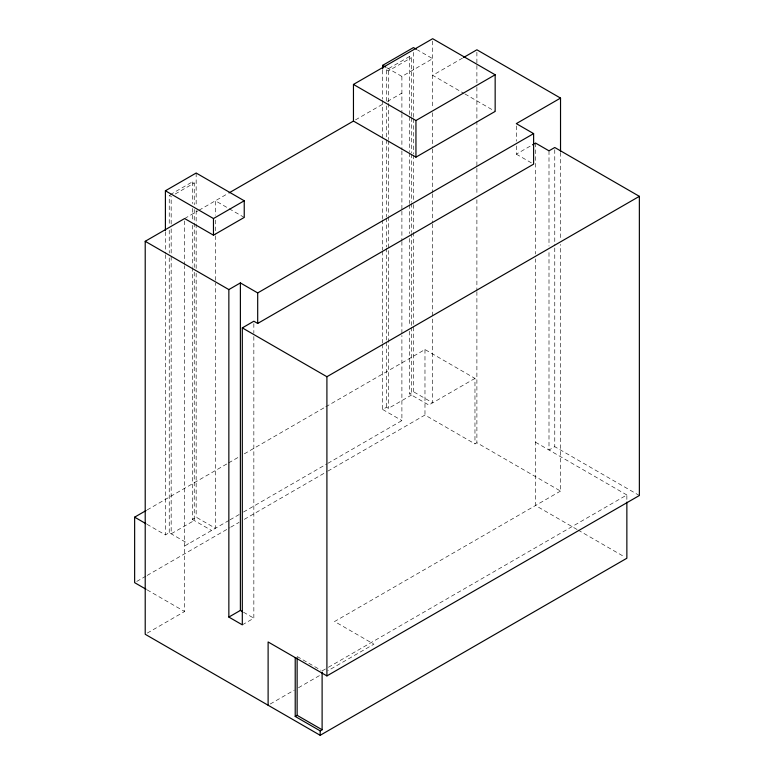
<?xml version="1.0" encoding="UTF-8"?>
<svg xmlns="http://www.w3.org/2000/svg" width="774" height="774" viewBox="0 0 774 774"><rect width="100%" height="100%" fill="white"/><g stroke="black" fill="none" stroke-linecap="round" stroke-linejoin="round"><path stroke-width="0.58" stroke-dasharray="3.87 2.9" d="M170.251 194.651L192.32 181.909L194.245 183.012L194.245 204.713M386.516 101.123L386.516 69.786L409.591 56.463L411.516 57.576L411.516 116.632M175.176 194.022L194.245 183.012M386.516 69.786L388.442 70.898L411.516 57.576M386.719 67.677L401.899 76.442L432.666 58.679L417.486 49.923M184.628 218.539L197.96 210.838M198.986 210.247L227.943 193.529M355.518 119.873L383.343 103.813M387.474 101.433L401.899 93.093M462.494 58.118L432.666 75.33L463.907 93.373M516.306 145.938L516.306 154.152L531.486 145.386M147.166 509.931L227.585 463.5M228.63 462.891L239.069 456.863M244.294 453.854L324.712 407.424M325.757 406.814L424.974 349.538L474.965 378.399L474.965 443.899L476.89 442.786L560.531 491.074L560.531 244.4M146.944 524.269L165.404 534.921L169.245 532.706L188.469 543.803M192.32 267.475L192.32 519.383L196.161 517.158L215.395 528.265L215.395 282.955M382.675 344.275L382.675 409.485L386.516 407.259L388.442 408.372L411.516 395.05L411.516 327.557M409.591 331.262L409.591 393.937L413.442 391.721L432.666 402.819L432.666 317.021M184.628 546.028L228.94 520.447M229.975 519.838L239.36 514.429M243.52 512.02L326.88 463.897M327.924 463.297L401.899 420.582L401.899 335.432M474.965 378.399L428.825 405.044L409.591 393.937M136.727 581.458L146.122 576.03M147.166 575.421L229.675 527.791M230.72 527.191L239.069 522.363M244.294 519.344L326.802 471.714M327.847 471.114L424.974 415.038L474.965 443.899M147.283 633.084L184.628 611.518L184.628 265.666M242.31 624.841L253.843 618.184L253.843 334.503M639.363 495.515L554.764 446.675L548.998 450.004L548.998 250.95M560.531 491.074L334.6 621.512L373.871 644.181L327.799 670.777M322.11 670.913L327.344 667.894M328.389 667.285L626.863 494.963L626.863 500.933M270.213 704.03L294.294 690.127M298.483 687.709L320.465 675.015M464.951 93.973L495.157 111.417M516.306 154.152L531.574 162.966M244.236 217.426L215.395 200.776L215.395 215.278M535.531 442.235L626.863 494.963M382.675 409.485L401.899 420.582M577.046 529.474L535.531 505.509L535.531 258.864M578.091 530.074L624.792 557.038M192.32 519.383L211.544 530.48M243.491 612.205L253.843 618.184M297.129 656.497L321.065 670.313M147.137 589.875L184.628 611.518M560.531 152.507L560.531 239.563M554.764 149.711L554.764 245.61M554.764 247.961L554.764 446.675M548.998 150.824L548.998 246.122M535.531 143.055L535.531 254.036M516.306 125.968L516.306 141.236M476.89 52.216L476.89 64.31M476.89 65.519L476.89 86.078M476.89 87.288L476.89 167.097M476.89 168.306L476.89 194.903M476.89 199.74L476.89 290.434M476.89 291.634L476.89 442.786M432.666 41.051L432.666 107.963M432.666 112.791L432.666 147.844M432.666 149.053L432.666 192.552M432.666 193.761L432.666 222.767M432.666 223.976L432.666 315.811M424.974 349.538L424.974 415.038M413.442 52.409L413.442 117.619M413.442 118.828L413.442 153.842M413.442 155.052L413.442 199.731M413.442 204.559L413.442 231.126M413.442 232.326L413.442 391.721M411.516 117.832L411.516 152.788M411.516 153.997L411.516 202.208M411.516 203.407L411.516 232.335M411.516 233.545L411.516 326.347M409.591 56.463L409.591 115.52M409.591 116.729L409.591 151.675M409.591 152.884L409.591 203.504M409.591 204.713L409.591 233.642M409.591 238.46L409.591 326.444M401.899 76.442L401.899 112.385M401.899 113.594L401.899 149.759M401.899 150.969L401.899 210.044M401.899 211.254L401.899 240.182M401.899 241.391L401.899 334.223M388.442 70.898L388.442 102.226M388.442 103.435L388.442 139.591M388.442 140.8L388.442 215.53M388.442 216.73L388.442 408.372M386.516 105.941L386.516 138.488M386.516 139.688L386.516 216.826M386.516 218.036L386.516 246.964M386.516 248.164L386.516 340.976M386.516 342.176L386.516 407.259M382.675 70.173L382.675 99.149M382.675 100.359L382.675 218.694M382.675 219.903L382.675 250.089M382.675 251.298L382.675 343.066M253.843 323.638L253.843 333.294M215.395 220.116L215.395 234.609M215.395 235.818L215.395 281.746M196.161 173.028L196.161 205.623M196.161 210.46L196.161 268.414M196.161 273.251L196.161 517.158M194.245 209.531L194.245 267.388M194.245 272.206L194.245 520.496L171.17 533.818L171.17 255.391M192.32 181.909L192.32 203.601M192.32 208.419L192.32 220.474M192.32 225.292L192.32 266.275M184.628 220.958L184.628 264.456M171.17 224.054L171.17 196.335L169.245 195.222L169.245 225.36M171.17 228.881L171.17 254.191M169.245 230.178L169.245 253.079M169.245 257.897L169.245 532.706M165.404 231.813L165.404 253.533M165.404 254.743L165.404 534.921"/><path stroke-width="1.16" d="M165.404 230.604L165.404 190.781L196.161 173.028L244.236 200.776L244.236 217.426L213.469 235.19L184.628 218.539L145.212 241.294L145.212 634.283L320.184 735.3L626.863 558.238L626.863 502.123M382.675 68.963L382.675 65.345L413.442 47.582L416.47 49.333M353.457 121.063L353.457 84.434L432.666 38.7L495.157 74.778L495.157 111.417L415.948 157.141L353.457 121.063L228.988 192.929M463.52 57.518L476.89 49.797L560.531 98.095L560.531 151.298M165.404 190.781L213.469 218.539L244.236 200.776M353.457 84.434L415.948 120.512L495.157 74.778M228.852 289.582L240.385 282.926L257.694 292.92L533.615 133.612L533.615 164.146L257.694 323.445L253.843 321.22L242.31 327.886L242.31 624.841L228.852 617.072L228.852 289.582L145.212 241.294M560.531 98.095L516.306 123.627L533.615 133.612M532.502 144.806L535.531 143.055L548.998 150.824L554.764 147.495L639.363 196.335L639.363 495.515L326.909 675.905L268.114 641.965L268.114 705.24M242.31 327.886L326.909 376.725L639.363 196.335M146.093 589.275L134.637 582.658L134.637 517.158L146.122 510.53M228.852 617.072L240.385 610.415L242.456 611.605M295.213 657.61L295.213 716.443L297.129 715.331L322.11 729.747L322.11 672.113M295.213 716.443L320.184 730.859L322.11 729.747M382.675 65.345L385.713 67.096M134.637 517.158L145.918 523.679M415.948 120.512L415.948 157.141M326.909 376.725L326.909 675.905M320.184 730.859L320.184 735.3M297.129 657.697L297.129 715.331M257.694 292.92L257.694 323.445M240.385 282.926L240.385 610.415M213.469 218.539L213.469 235.19"/></g></svg>
